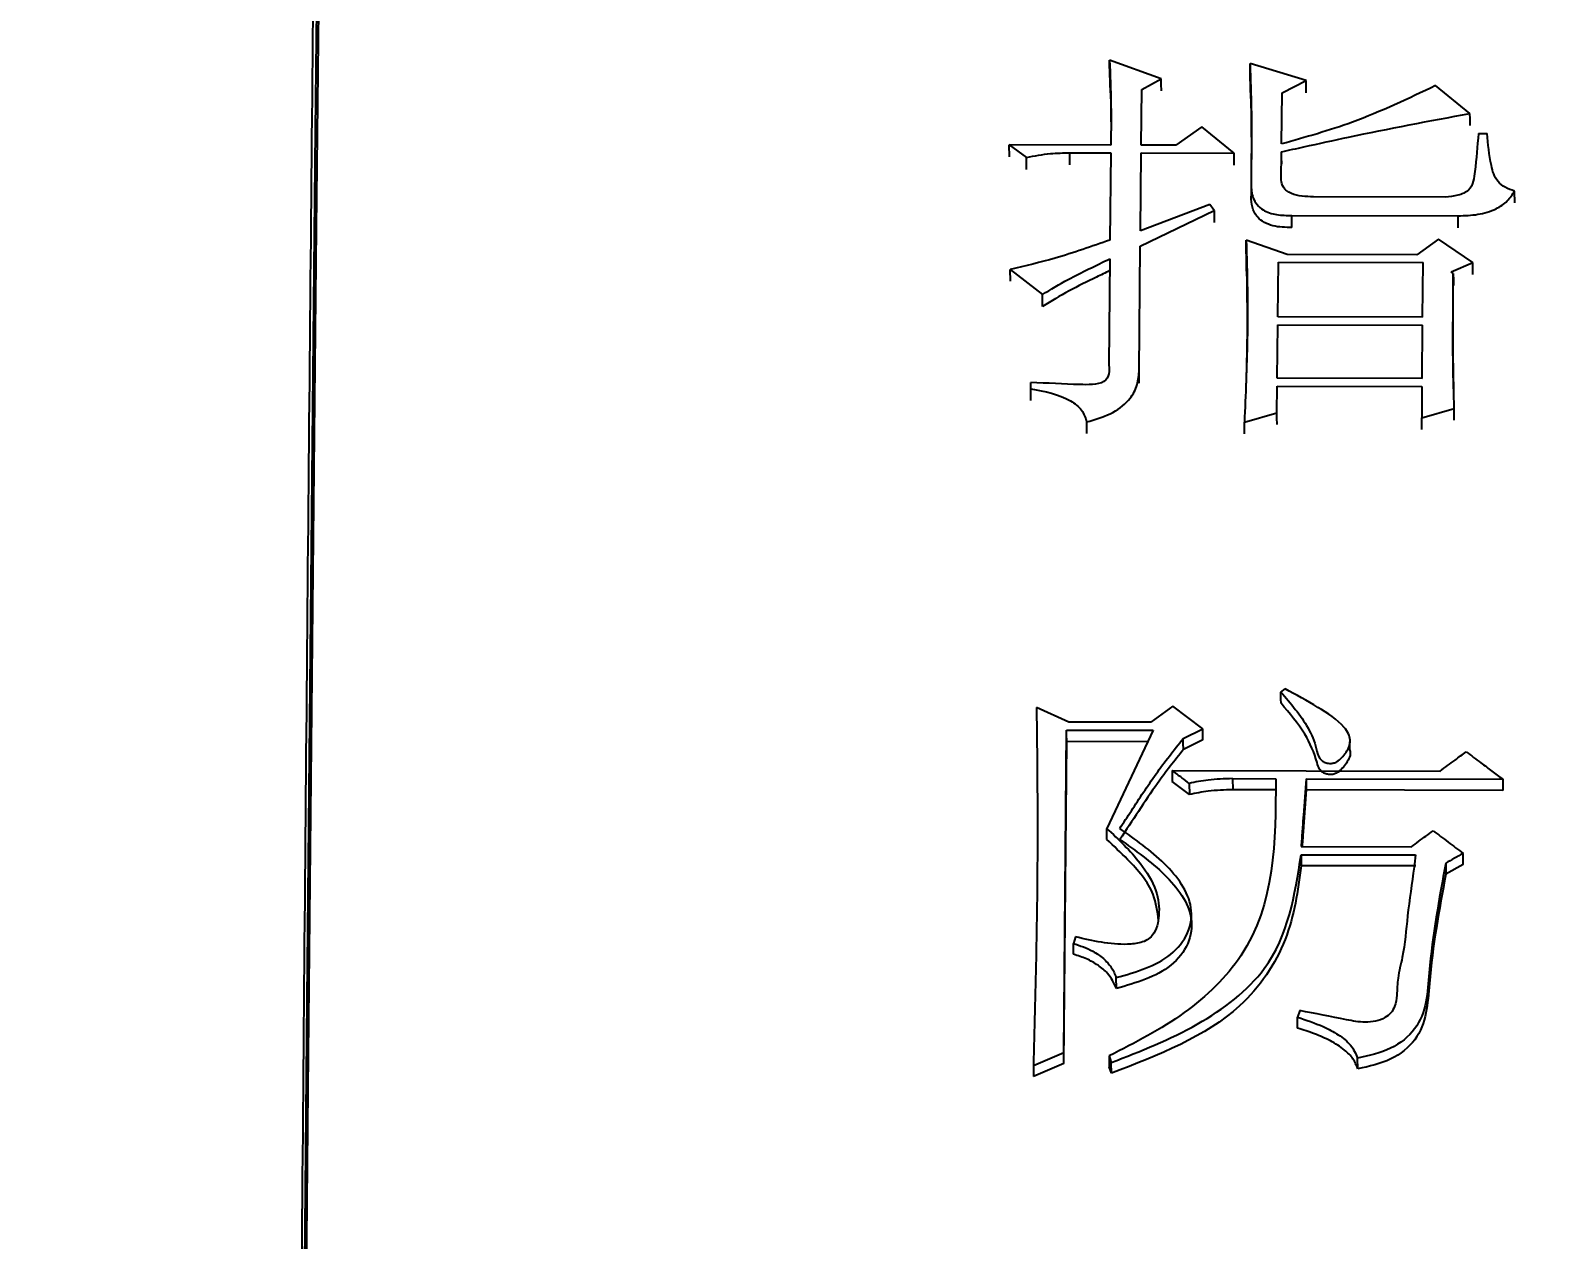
# Model space of a CAD drawing. Header units: millimetres. Extents: x 2312 to 3992, y 755 to 1943.
# Drawn here: x 2734.06 to 2740.86, y 1711.8 to 1717.25 of the extents above; entities that cross this region are included whole.
import ezdxf

# ---------------------------------------------------------------- set-up
doc = ezdxf.new("R2010")
doc.units = ezdxf.units.MM
doc.layers.add('标注', color=3, linetype='Continuous', lineweight=13)
doc.styles.add('SLDTEXTSTYLE1', font='txt.shx', dxfattribs={"width": 0.7, "bigfont": 'gbcbig.shx'})
doc.dimstyles.new('SLDDIMSTYLE12$0', dxfattribs={"dimtxt": 12, "dimasz": 10, "dimexe": 0, "dimexo": 0.0625, "dimgap": 0.875, "dimtad": 1, "dimdec": 1, "dimlfac": 1.8, "dimrnd": 1e-09, "dimzin": 12, "dimdsep": 46, "dimtxsty": 'SLDTEXTSTYLE1', "dimcen": 0.09, "dimdle": 8.16, "dimclrd": 3, "dimclre": 3, "dimadec": 0, "dimazin": 3, "dimtfac": 1, "dimtdec": 1, "dimtofl": 0, "dimtmove": 0, "dimatfit": 3, "dimfxl": 0, "dimfrac": 2, "dimtolj": 1, "dimlwd": 5, "dimlwe": 5, "dimarcsym": 0})

# ---------------------------------------------------------------- blocks, each defined once
blk = doc.blocks.new('*D45')
at = {"layer": 'Defpoints', "color": 0, "transparency": 16777216}
for p in [(2923.8087, 1855.6408), (2923.8087, 1839.6737), (2684.6011, 1694.1345)]:
    blk.add_point(p, dxfattribs=at)
at = {"layer": '标注', "color": 3, "lineweight": 5, "transparency": 16777216}
blk.add_line((2684.6011, 1694.197), (2684.6011, 1855.6408), dxfattribs=at)
at = {"layer": '标注', "color": 3, "linetype": 'Continuous', "lineweight": 5, "transparency": 16777216}
for p, q in [((2694.6011, 1855.6408), (2913.8087, 1855.6408)), ((2923.8087, 1839.7362), (2923.8087, 1855.6408))]:
    blk.add_line(p, q, dxfattribs=at)
at = {"layer": '标注', "color": 3, "transparency": 16777216}
for points in [[(2694.6011, 1857.3075), (2694.6011, 1853.9742), (2684.6011, 1855.6408)], [(2913.8087, 1857.3075), (2913.8087, 1853.9742), (2923.8087, 1855.6408)]]:
    blk.add_solid(points, dxfattribs=at)
at = {"layer": '标注', "color": 0, "transparency": 16777216, "insert": (2804.2049, 1867.9444), "char_height": 10, "attachment_point": 5, "style": 'SLDTEXTSTYLE1'}
blk.add_mtext('\\A1;{\\H2.28571x;290}', dxfattribs=at)

msp = doc.modelspace()

# ---------------------------------------------------------------- linework, layer by layer
at = {"color": 7, "linetype": 'Continuous', "lineweight": 25}
for p, q in [((2739.159, 1717.0285), (2738.9262, 1717.1124)), ((2738.9298, 1716.9646), (2738.9268, 1717.0575)), ((2739.8112, 1717.0201), (2739.5588, 1717.0971)), ((2739.0709, 1716.98), (2739.159, 1717.0285)), ((2739.5622, 1716.9395), (2739.5594, 1717.0423)), ((2739.7036, 1716.9647), (2739.8112, 1717.0201)), ((2740.5496, 1716.8723), (2740.3951, 1716.998)), ((2739.0685, 1716.729), (2739.0709, 1716.98)), ((2739.7013, 1716.7347), (2739.7036, 1716.9647)), ((2739.7042, 1716.9104), (2739.7036, 1716.9647)), ((2739.3419, 1716.8122), (2739.2242, 1716.7287)), ((2739.4868, 1716.6932), (2739.3419, 1716.8122)), ((2738.4746, 1716.7303), (2738.552, 1716.6743)), ((2738.9322, 1716.7293), (2738.4746, 1716.7303)), ((2738.4752, 1716.6763), (2738.4746, 1716.7303)), ((2739.2242, 1716.7287), (2739.0685, 1716.729)), ((2740.5877, 1716.7816), (2740.6266, 1716.7815)), ((2738.5526, 1716.6203), (2738.552, 1716.6743)), ((2738.7469, 1716.6948), (2738.9319, 1716.6944)), ((2738.7475, 1716.6406), (2738.7469, 1716.6948)), ((2738.9319, 1716.6944), (2738.9281, 1716.302)), ((2739.0648, 1716.3439), (2739.0682, 1716.6941)), ((2739.0682, 1716.6941), (2739.4868, 1716.6932)), ((2739.6998, 1716.5739), (2739.701, 1716.6997)), ((2739.5633, 1716.5531), (2739.5639, 1716.4991)), ((2740.7513, 1716.4688), (2740.7507, 1716.5226)), ((2739.3775, 1716.4625), (2739.0648, 1716.3439)), ((2739.3967, 1716.4344), (2739.3775, 1716.4625)), ((2740.4388, 1716.4952), (2739.8451, 1716.4965)), ((2739.0641, 1716.2736), (2739.3967, 1716.4344)), ((2739.7469, 1716.4126), (2740.4965, 1716.411)), ((2739.7475, 1716.3587), (2739.7469, 1716.4126)), ((2740.4971, 1716.3573), (2740.4965, 1716.411)), ((2739.0588, 1715.709), (2739.0641, 1716.2736)), ((2739.7258, 1716.237), (2739.5414, 1716.3007)), ((2740.4079, 1716.3058), (2740.3099, 1716.2358)), ((2740.5627, 1716.2), (2740.4079, 1716.3058)), ((2738.9273, 1716.2176), (2738.9228, 1715.7376)), ((2739.6842, 1715.9552), (2739.6865, 1716.2019)), ((2739.6865, 1716.2019), (2740.3388, 1716.2005)), ((2739.6871, 1716.1486), (2739.6865, 1716.2019)), ((2740.3099, 1716.2358), (2739.7258, 1716.237)), ((2740.3364, 1715.9538), (2740.3388, 1716.2005)), ((2740.4649, 1716.158), (2740.5627, 1716.2)), ((2738.4796, 1716.116), (2738.479, 1716.1694)), ((2738.479, 1716.1693), (2738.624, 1716.0563)), ((2740.4746, 1716.1509), (2740.4649, 1716.158)), ((2739.6816, 1715.6793), (2739.6838, 1715.9199)), ((2739.6838, 1715.9199), (2740.3361, 1715.9185)), ((2739.6844, 1715.8669), (2739.6838, 1715.9199)), ((2740.3364, 1715.9538), (2739.6842, 1715.9552)), ((2740.3338, 1715.6779), (2740.3361, 1715.9185)), ((2739.0594, 1715.6563), (2739.0588, 1715.709)), ((2738.5713, 1715.6321), (2738.5716, 1715.6604)), ((2738.5719, 1715.5794), (2738.5713, 1715.6321)), ((2739.6801, 1715.5232), (2739.6813, 1715.6438)), ((2739.6813, 1715.6438), (2740.3335, 1715.6424)), ((2739.6819, 1715.5911), (2739.6813, 1715.6438)), ((2740.3338, 1715.6779), (2739.6816, 1715.6793)), ((2740.3335, 1715.6424), (2740.3322, 1715.5005)), ((2739.5337, 1715.4809), (2739.6801, 1715.5232)), ((2740.3322, 1715.5005), (2740.4786, 1715.5428)), ((2740.3328, 1715.448), (2740.3322, 1715.5005)), ((2738.8237, 1715.43), (2738.8231, 1715.4824)), ((2739.5343, 1715.4284), (2739.5337, 1715.4809)), ((2739.6979, 1714.2652), (2739.7175, 1714.2796)), ((2739.2105, 1714.2013), (2739.1125, 1714.1291)), ((2739.3459, 1714.0997), (2739.2105, 1714.2013)), ((2738.7426, 1714.1299), (2738.5972, 1714.1953)), ((2738.7199, 1712.6402), (2738.7326, 1714.0938)), ((2738.7326, 1714.0938), (2739.122, 1714.0929)), ((2739.1125, 1714.1291), (2738.7426, 1714.1299)), ((2739.122, 1714.0929), (2738.9136, 1713.6506)), ((2739.2579, 1714.0564), (2739.3459, 1714.0997)), ((2738.7206, 1712.5916), (2738.7332, 1714.0432)), ((2738.7332, 1714.0432), (2739.0981, 1714.0424)), ((2739.3466, 1714.0491), (2739.2586, 1714.0059)), ((2740.0086, 1714.053), (2740.0085, 1714.0575)), ((2740.0091, 1714.0067), (2740.0087, 1714.0413)), ((2739.208, 1713.9116), (2740.4151, 1713.9089)), ((2739.286, 1713.803), (2739.2086, 1713.8612)), ((2739.4802, 1713.8747), (2739.6749, 1713.8743)), ((2739.4802, 1713.8747), (2739.4809, 1713.8244)), ((2739.8112, 1713.874), (2740.6971, 1713.872)), ((2739.8112, 1713.874), (2739.8119, 1713.8237)), ((2739.2853, 1713.8533), (2739.286, 1713.803)), ((2739.6756, 1713.824), (2739.4809, 1713.8244)), ((2740.6977, 1713.8217), (2739.8119, 1713.8237)), ((2738.9142, 1713.6006), (2738.9136, 1713.6506)), ((2739.7887, 1713.5321), (2740.3047, 1713.531)), ((2739.7887, 1713.5321), (2739.7894, 1713.4823)), ((2739.7891, 1713.5685), (2740.2856, 1713.5675)), ((2740.3053, 1713.4812), (2739.7894, 1713.4823)), ((2740.4407, 1713.4942), (2740.4413, 1713.4445)), ((2740.5196, 1713.488), (2740.4413, 1713.4445)), ((2739.2955, 1713.2163), (2739.2949, 1713.2658)), ((2738.7731, 1713.1617), (2738.7631, 1713.1324)), ((2738.7637, 1713.0831), (2738.7631, 1713.1324)), ((2738.9571, 1712.9289), (2738.9564, 1712.978)), ((2739.7827, 1712.8293), (2739.7727, 1712.7999)), ((2738.5831, 1712.5815), (2738.7199, 1712.6402)), ((2738.7206, 1712.5916), (2738.5838, 1712.533)), ((2738.9242, 1712.625), (2738.9337, 1712.5955)), ((2738.9344, 1712.547), (2738.9249, 1712.5764)), ((2738.9344, 1712.547), (2738.9337, 1712.5955)), ((2740.0443, 1712.5667), (2740.0437, 1712.6152))]:
    msp.add_line(p, q, dxfattribs=at)
at = {"color": 7, "linetype": 'Continuous', "lineweight": 25, "flags": 128}
for points in [[(2735.9592, 1743.3584), (2735.9101, 1743.1906), (2735.8604, 1742.6879), (2735.8105, 1741.8527), (2735.7605, 1740.6887), (2735.7108, 1739.2016), (2735.6615, 1737.3981), (2735.6129, 1735.2867), (2735.5651, 1732.8772), (2735.5185, 1730.1809), (2735.4732, 1727.2103), (2735.4295, 1723.9794), (2735.3875, 1720.5031), (2735.3475, 1716.7977), (2735.3096, 1712.8804), (2735.274, 1708.7695), (2735.2409, 1704.4842), (2735.2105, 1700.0444), (2735.1828, 1695.4709), (2735.158, 1690.785), (2735.1362, 1686.0085), (2735.1175, 1681.1636), (2735.1021, 1676.2731), (2735.0899, 1671.3597)], [(2735.9577, 1742.6576), (2735.909, 1742.4915), (2735.8599, 1741.9937), (2735.8104, 1741.1666), (2735.761, 1740.014), (2735.7117, 1738.5412), (2735.6629, 1736.7553), (2735.6147, 1734.6645), (2735.5675, 1732.2784), (2735.5213, 1729.6084), (2735.4765, 1726.6667), (2735.4332, 1723.4672), (2735.3916, 1720.0248), (2735.352, 1716.3554), (2735.3144, 1712.4762), (2735.2792, 1708.4054), (2735.2464, 1704.1618), (2735.2163, 1699.7652), (2735.1888, 1695.2362), (2735.1643, 1690.5959), (2735.1517, 1687.9313)], [(2738.9268, 1717.0579), (2738.9264, 1717.0882), (2738.9262, 1717.1124)], [(2739.5594, 1717.0426), (2739.5591, 1717.073), (2739.5588, 1717.0971)], [(2739.1596, 1716.9741), (2739.1593, 1717.0044), (2739.159, 1717.0285)], [(2739.8118, 1716.9657), (2739.8114, 1716.996), (2739.8112, 1717.0201)], [(2739.0715, 1716.9253), (2739.0712, 1716.9559), (2739.0709, 1716.98)], [(2740.5502, 1716.8181), (2740.5499, 1716.8484), (2740.5496, 1716.8723)], [(2739.0687, 1716.6401), (2739.0684, 1716.6702), (2739.0682, 1716.6941)], [(2739.4874, 1716.6392), (2739.487, 1716.6693), (2739.4868, 1716.6932)], [(2739.7016, 1716.6457), (2739.7013, 1716.6759), (2739.701, 1716.6997)], [(2739.3967, 1716.4344), (2739.397, 1716.4042), (2739.3973, 1716.3805)], [(2739.0647, 1716.2202), (2739.0644, 1716.25), (2739.0641, 1716.2736)], [(2739.542, 1716.2472), (2739.5417, 1716.2771), (2739.5414, 1716.3007)], [(2740.5633, 1716.1467), (2740.5629, 1716.1765), (2740.5627, 1716.2)], [(2740.4746, 1716.1509), (2740.4749, 1716.121), (2740.4752, 1716.0977)], [(2738.6246, 1716.003), (2738.6242, 1716.0328), (2738.624, 1716.0563)], [(2739.6807, 1715.4707), (2739.6804, 1715.5), (2739.6801, 1715.5232)], [(2740.4792, 1715.4903), (2740.4789, 1715.5196), (2740.4786, 1715.5428)], [(2739.6985, 1714.2144), (2739.6983, 1714.2322), (2739.6981, 1714.2487), (2739.6979, 1714.2652)], [(2738.7332, 1714.0432), (2738.7328, 1714.0715), (2738.7326, 1714.0938)], [(2739.3466, 1714.0491), (2739.3462, 1714.0774), (2739.3459, 1714.0997)], [(2739.2586, 1714.0059), (2739.2582, 1714.0342), (2739.2579, 1714.0564)], [(2739.208, 1713.9116), (2739.2083, 1713.8834), (2739.2086, 1713.8612)], [(2740.6971, 1713.872), (2740.6975, 1713.8439), (2740.6977, 1713.8217)], [(2740.5196, 1713.488), (2740.5192, 1713.5159), (2740.5189, 1713.5378)], [(2739.7733, 1712.7511), (2739.7731, 1712.7711), (2739.7729, 1712.7855), (2739.7727, 1712.7999)], [(2738.7206, 1712.5916), (2738.7202, 1712.6188), (2738.7199, 1712.6402)], [(2738.5831, 1712.5815), (2738.5835, 1712.5543), (2738.5838, 1712.533)], [(2738.9242, 1712.625), (2738.9245, 1712.6054), (2738.9247, 1712.5909), (2738.9249, 1712.5764)]]:
    msp.add_lwpolyline(points, dxfattribs=at)
at = {"color": 7, "linetype": 'Continuous', "lineweight": 25}
for points, knots in [([(2735.1493, 1687.9335), (2735.1511, 1688.3922), (2735.1597, 1690.6873), (2735.1777, 1694.7772), (2735.2061, 1700.0961), (2735.2418, 1705.7681), (2735.2862, 1711.6765), (2735.3403, 1717.6497), (2735.3996, 1723.1251), (2735.4636, 1728.0128), (2735.5313, 1732.2733), (2735.5957, 1735.5399), (2735.6552, 1737.9563), (2735.7092, 1739.7047), (2735.7614, 1740.9762), (2735.8114, 1741.8335), (2735.843, 1742.0854), (2735.8588, 1742.2114)], [0, 0, 0, 0, 0.015982, 0.079971, 0.143956, 0.207938, 0.29112, 0.374568, 0.45775, 0.540927, 0.624368, 0.707543, 0.76895, 0.830357, 0.891763, 0.945879, 1, 1, 1, 1]), ([(2738.9262, 1717.1124), (2738.9289, 1717.0459), (2738.9328, 1716.949), (2738.9329, 1716.8211), (2738.9324, 1716.7599), (2738.9322, 1716.7293)], [0, 0, 0, 0, 0.521809, 0.760895, 1, 1, 1, 1]), ([(2739.5588, 1717.0971), (2739.5618, 1717.0067), (2739.5662, 1716.8712), (2739.5652, 1716.6897), (2739.5639, 1716.5987), (2739.5633, 1716.5531)], [0, 0, 0, 0, 0.499854, 0.749917, 1, 1, 1, 1]), ([(2740.3951, 1716.998), (2740.2723, 1716.9392), (2740.0514, 1716.8336), (2739.8089, 1716.7651), (2739.7013, 1716.7347)], [0, 0, 0, 0, 0.556398, 1, 1, 1, 1]), ([(2738.9303, 1716.9645), (2738.9303, 1716.9646), (2738.9302, 1716.965), (2738.9309, 1716.9427), (2738.9323, 1716.8842), (2738.9327, 1716.8228), (2738.9327, 1716.8028), (2738.9326, 1716.7915)], [0, 0, 0, 0, 0.034029, 0.064663, 0.52448, 0.730734, 1, 1, 1, 1]), ([(2739.5618, 1716.9609), (2739.5618, 1716.9609), (2739.5618, 1716.9609), (2739.5626, 1716.9203), (2739.5657, 1716.7766), (2739.5647, 1716.6735), (2739.5641, 1716.6147)], [0, 0, 0, 0, 0.003972, 0.023919, 0.444297, 1, 1, 1, 1]), ([(2739.701, 1716.6997), (2739.7346, 1716.707), (2739.8353, 1716.729), (2740.1165, 1716.7916), (2740.3669, 1716.8383), (2740.5496, 1716.8723)], [0, 0, 0, 0, 0.119157, 0.35747, 1, 1, 1, 1]), ([(2740.5877, 1716.7816), (2740.5833, 1716.7246), (2740.5778, 1716.6527), (2740.5665, 1716.5674), (2740.5487, 1716.5225), (2740.4949, 1716.5004), (2740.4577, 1716.497), (2740.4388, 1716.4952)], [0, 0, 0, 0, 0.489071, 0.616077, 0.742675, 0.869154, 1, 1, 1, 1]), ([(2740.7507, 1716.5226), (2740.7361, 1716.5276), (2740.7073, 1716.5374), (2740.662, 1716.5743), (2740.6381, 1716.6611), (2740.6312, 1716.7338), (2740.6266, 1716.7815)], [0, 0, 0, 0, 0.128343, 0.252808, 0.509044, 1, 1, 1, 1]), ([(2738.552, 1716.6743), (2738.5878, 1716.6811), (2738.652, 1716.6934), (2738.7178, 1716.6944), (2738.7469, 1716.6948)], [0, 0, 0, 0, 0.558776, 1, 1, 1, 1]), ([(2739.5633, 1716.5531), (2739.5644, 1716.5321), (2739.5667, 1716.4896), (2739.6096, 1716.4351), (2739.679, 1716.413), (2739.7241, 1716.4127), (2739.7469, 1716.4126)], [0, 0, 0, 0, 0.267162, 0.539705, 0.767176, 1, 1, 1, 1]), ([(2739.8451, 1716.4965), (2739.8099, 1716.4977), (2739.7659, 1716.4993), (2739.7234, 1716.5225), (2739.7033, 1716.543), (2739.7012, 1716.5618), (2739.6998, 1716.5739)], [0, 0, 0, 0, 0.51743, 0.648617, 0.775842, 1, 1, 1, 1]), ([(2740.4965, 1716.411), (2740.5263, 1716.412), (2740.5853, 1716.414), (2740.6632, 1716.437), (2740.7205, 1716.4757), (2740.7408, 1716.5071), (2740.7507, 1716.5226)], [0, 0, 0, 0, 0.289328, 0.57376, 0.790215, 1, 1, 1, 1]), ([(2739.7475, 1716.3587), (2739.7182, 1716.3589), (2739.661, 1716.3593), (2739.5919, 1716.3966), (2739.5663, 1716.4497), (2739.5647, 1716.4827), (2739.5639, 1716.4991)], [0, 0, 0, 0, 0.2958737, 0.5777635, 0.790121, 1, 1, 1, 1]), ([(2738.9281, 1716.302), (2738.8463, 1716.2731), (2738.6999, 1716.2215), (2738.5467, 1716.1853), (2738.479, 1716.1694)], [0, 0, 0, 0, 0.558796, 1, 1, 1, 1]), ([(2739.5414, 1716.3007), (2739.5438, 1716.2263), (2739.5485, 1716.0777), (2739.5478, 1715.8664), (2739.5416, 1715.6675), (2739.5363, 1715.5431), (2739.5337, 1715.4809)], [0, 0, 0, 0, 0.27342, 0.546866, 0.773418, 1, 1, 1, 1]), ([(2739.5442, 1716.1433), (2739.5441, 1716.148), (2739.5439, 1716.1573), (2739.5436, 1716.1712), (2739.5434, 1716.1852), (2739.543, 1716.2025), (2739.5425, 1716.2231), (2739.5422, 1716.239), (2739.542, 1716.247)], [0, 0, 0, 0, 0.134472, 0.268944, 0.403416, 0.537888, 0.768944, 1, 1, 1, 1]), ([(2738.624, 1716.0563), (2738.662, 1716.0795), (2738.7294, 1716.1205), (2738.8329, 1716.1715), (2738.8958, 1716.2023), (2738.9273, 1716.2176)], [0, 0, 0, 0, 0.392546, 0.696215, 1, 1, 1, 1]), ([(2739.5432, 1716.1825), (2739.5432, 1716.1825), (2739.5432, 1716.1825), (2739.5432, 1716.1808), (2739.5443, 1716.1043), (2739.5477, 1715.8881), (2739.5426, 1715.7192), (2739.54, 1715.6336)], [0, 0, 0, 0, 0.0008452, 0.0022658, 0.0193048, 0.5027332, 1, 1, 1, 1]), ([(2738.9279, 1716.1641), (2738.9078, 1716.1543), (2738.8459, 1716.1243), (2738.7419, 1716.074), (2738.6637, 1716.0267), (2738.6246, 1716.003)], [0, 0, 0, 0, 0.1939374, 0.5962928, 1, 1, 1, 1]), ([(2740.4786, 1715.5428), (2740.4766, 1715.609), (2740.4724, 1715.7439), (2740.4732, 1715.9466), (2740.4741, 1716.0828), (2740.4746, 1716.1509)], [0, 0, 0, 0, 0.325907, 0.662939, 1, 1, 1, 1]), ([(2740.4771, 1715.5982), (2740.4771, 1715.5983), (2740.4772, 1715.5987), (2740.4767, 1715.6385), (2740.4746, 1715.7289), (2740.474, 1715.8131), (2740.4738, 1715.8698), (2740.474, 1715.9099), (2740.4741, 1715.9358)], [0, 0, 0, 0, 0.008691, 0.020118, 0.464383, 0.62997, 0.761107, 1, 1, 1, 1]), ([(2738.9229, 1715.7376), (2738.9242, 1715.7249), (2738.927, 1715.6993), (2738.9046, 1715.6578), (2738.8469, 1715.6492), (2738.7383, 1715.6519), (2738.6453, 1715.6567), (2738.5716, 1715.6604)], [0, 0, 0, 0, 0.110762, 0.22344, 0.349922, 0.485247, 1, 1, 1, 1]), ([(2738.8231, 1715.4824), (2738.8596, 1715.4929), (2738.9314, 1715.5134), (2739.0115, 1715.5713), (2739.0532, 1715.6409), (2739.0569, 1715.6864), (2739.0588, 1715.709)], [0, 0, 0, 0, 0.292618, 0.574744, 0.788936, 1, 1, 1, 1]), ([(2738.5713, 1715.6321), (2738.6345, 1715.6199), (2738.7215, 1715.6032), (2738.805, 1715.5385), (2738.8171, 1715.5009), (2738.8231, 1715.4824)], [0, 0, 0, 0, 0.57428, 0.791181, 1, 1, 1, 1]), ([(2739.6979, 1714.2652), (2739.72, 1714.2394), (2739.7868, 1714.1613), (2739.8508, 1714.0613), (2739.8639, 1713.9737), (2739.8847, 1713.9532), (2739.9016, 1713.9453), (2739.9197, 1713.9424), (2739.9367, 1713.9447), (2739.9547, 1713.9532), (2739.9803, 1713.9773), (2740.0052, 1714.0095), (2740.0121, 1714.0484), (2740.0031, 1714.0785), (2739.9631, 1714.1352), (2739.8603, 1714.2006), (2739.7667, 1714.2524), (2739.7175, 1714.2797)], [0, 0, 0, 0, 0.11061, 0.333674, 0.388222, 0.40634, 0.424432, 0.443271, 0.458128, 0.47296, 0.501623, 0.56832, 0.601909, 0.635256, 0.674016, 0.828382, 1, 1, 1, 1]), ([(2740.0073, 1714.0065), (2740.009, 1713.9998), (2740.0131, 1713.9834), (2739.9973, 1713.9491), (2739.9755, 1713.9194), (2739.9493, 1713.8993), (2739.9326, 1713.8931), (2739.916, 1713.8924), (2739.8993, 1713.896), (2739.8835, 1713.9041), (2739.8676, 1713.921), (2739.8525, 1713.982), (2739.8076, 1714.0871), (2739.7371, 1714.1694), (2739.6985, 1714.2144)], [0, 0, 0, 0, 0.037888, 0.093905, 0.200021, 0.233819, 0.259124, 0.284492, 0.30993, 0.339394, 0.370102, 0.428696, 0.687359, 1, 1, 1, 1]), ([(2738.5972, 1714.1953), (2738.5995, 1713.9789), (2738.6036, 1713.6037), (2738.5957, 1713.0651), (2738.5873, 1712.7427), (2738.5831, 1712.5815)], [0, 0, 0, 0, 0.405511, 0.702727, 1, 1, 1, 1]), ([(2738.972, 1713.6504), (2738.9895, 1713.6768), (2739.0438, 1713.7588), (2739.1328, 1713.8973), (2739.2162, 1714.0034), (2739.2579, 1714.0564)], [0, 0, 0, 0, 0.191825, 0.595548, 1, 1, 1, 1]), ([(2739.2586, 1714.0059), (2739.2187, 1713.9556), (2739.147, 1713.865), (2739.0568, 1713.7273), (2739.0007, 1713.6427), (2738.9727, 1713.6004)], [0, 0, 0, 0, 0.3845261, 0.6922469, 1, 1, 1, 1]), ([(2740.4151, 1713.9089), (2740.4263, 1713.9172), (2740.4488, 1713.9338), (2740.488, 1713.9627), (2740.516, 1713.9834), (2740.5327, 1713.9957)], [0, 0, 0, 0, 0.28642, 0.57284, 1, 1, 1, 1]), ([(2740.5327, 1713.9957), (2740.5549, 1713.9791), (2740.5933, 1713.9501), (2740.6481, 1713.9089), (2740.6808, 1713.8843), (2740.6971, 1713.872)], [0, 0, 0, 0, 0.404353, 0.702176, 1, 1, 1, 1]), ([(2739.6749, 1713.8743), (2739.6739, 1713.5922), (2739.6725, 1713.1947), (2739.2715, 1712.8029), (2739.0412, 1712.685), (2738.9242, 1712.625)], [0, 0, 0, 0, 0.546029, 0.769263, 1, 1, 1, 1]), ([(2739.2853, 1713.8533), (2739.2743, 1713.8617), (2739.2558, 1713.8755), (2739.23, 1713.895), (2739.2153, 1713.906), (2739.208, 1713.9116)], [0, 0, 0, 0, 0.429625, 0.714812, 1, 1, 1, 1]), ([(2739.4802, 1713.8747), (2739.4432, 1713.8739), (2739.3773, 1713.8725), (2739.3134, 1713.8592), (2739.2853, 1713.8533)], [0, 0, 0, 0, 0.5611396, 1, 1, 1, 1]), ([(2739.8112, 1713.874), (2739.8073, 1713.8195), (2739.8016, 1713.7415), (2739.7942, 1713.6396), (2739.7908, 1713.5922), (2739.7891, 1713.5685)], [0, 0, 0, 0, 0.535269, 0.767634, 1, 1, 1, 1]), ([(2739.4809, 1713.8244), (2739.4439, 1713.8236), (2739.378, 1713.8222), (2739.314, 1713.8089), (2739.286, 1713.803)], [0, 0, 0, 0, 0.561154, 1, 1, 1, 1]), ([(2739.8119, 1713.8237), (2739.8079, 1713.7687), (2739.8022, 1713.6904), (2739.796, 1713.6053), (2739.7938, 1713.5753), (2739.7933, 1713.5685)], [0, 0, 0, 0, 0.647018, 0.921081, 1, 1, 1, 1]), ([(2738.9136, 1713.6506), (2738.9666, 1713.6004), (2739.056, 1713.5158), (2739.1414, 1713.3803), (2739.1526, 1713.2794), (2739.1424, 1713.2112), (2739.1258, 1713.172), (2739.097, 1713.1471), (2739.0585, 1713.1321), (2738.9474, 1713.1209), (2738.8504, 1713.1436), (2738.7731, 1713.1617)], [0, 0, 0, 0, 0.23714, 0.400338, 0.532608, 0.587589, 0.643045, 0.67499, 0.706806, 0.766264, 1, 1, 1, 1]), ([(2739.1469, 1713.2363), (2739.1418, 1713.2757), (2739.1287, 1713.3775), (2739.0257, 1713.4956), (2738.9456, 1713.5711), (2738.9142, 1713.6006)], [0, 0, 0, 0, 0.278125, 0.717787, 1, 1, 1, 1]), ([(2738.9564, 1712.978), (2739.0459, 1713.004), (2739.1808, 1713.0433), (2739.2882, 1713.1765), (2739.3076, 1713.3328), (2739.1789, 1713.5038), (2739.042, 1713.6009), (2738.972, 1713.6504)], [0, 0, 0, 0, 0.250822, 0.378288, 0.502275, 0.745754, 1, 1, 1, 1]), ([(2738.9727, 1713.6004), (2739.0426, 1713.5509), (2739.1795, 1713.4541), (2739.3083, 1713.2833), (2739.2888, 1713.1271), (2739.1814, 1712.9941), (2739.0465, 1712.9549), (2738.9571, 1712.9289)], [0, 0, 0, 0, 0.254284, 0.49769, 0.621606, 0.74905, 1, 1, 1, 1]), ([(2740.2856, 1713.5675), (2740.2968, 1713.5758), (2740.3187, 1713.5921), (2740.3514, 1713.6163), (2740.3728, 1713.6322), (2740.3835, 1713.6401)], [0, 0, 0, 0, 0.343704, 0.671851, 1, 1, 1, 1]), ([(2740.3835, 1713.6401), (2740.4061, 1713.6231), (2740.4512, 1713.589), (2740.4964, 1713.5549), (2740.5189, 1713.5378)], [0, 0, 0, 0, 0.5, 1, 1, 1, 1]), ([(2738.9337, 1712.5955), (2739.0661, 1712.6471), (2739.3265, 1712.7486), (2739.714, 1713.0461), (2739.7607, 1713.3497), (2739.7887, 1713.5321)], [0, 0, 0, 0, 0.292537, 0.575037, 1, 1, 1, 1]), ([(2740.3047, 1713.531), (2740.3025, 1713.5127), (2740.2916, 1713.421), (2740.2668, 1713.2676), (2740.2552, 1713.0996), (2740.2225, 1712.9821), (2740.2218, 1712.9074), (2740.2148, 1712.8537), (2740.1955, 1712.8182), (2740.1654, 1712.7949), (2740.1251, 1712.7801), (2740.0651, 1712.7742), (2739.9507, 1712.7972), (2739.8528, 1712.8159), (2739.7827, 1712.8294)], [0, 0, 0, 0, 0.051336, 0.256637, 0.430421, 0.517324, 0.588777, 0.636902, 0.665483, 0.694221, 0.729636, 0.765754, 0.832358, 1, 1, 1, 1]), ([(2740.5189, 1713.5378), (2740.5059, 1713.5306), (2740.4798, 1713.516), (2740.4537, 1713.5015), (2740.4407, 1713.4942)], [0, 0, 0, 0, 0.5, 1, 1, 1, 1]), ([(2739.7894, 1713.4823), (2739.7742, 1713.3699), (2739.7435, 1713.1437), (2739.4876, 1712.7611), (2739.1468, 1712.6292), (2738.9344, 1712.547)], [0, 0, 0, 0, 0.270761, 0.545299, 1, 1, 1, 1]), ([(2740.4407, 1713.4942), (2740.4108, 1713.333), (2740.3654, 1713.0884), (2740.353, 1712.7757), (2740.1952, 1712.6486), (2740.0951, 1712.6265), (2740.0437, 1712.6152)], [0, 0, 0, 0, 0.491714, 0.746407, 0.869814, 1, 1, 1, 1]), ([(2740.4413, 1713.4445), (2740.4114, 1713.2835), (2740.3661, 1713.0392), (2740.3536, 1712.7268), (2740.1958, 1712.6), (2740.0957, 1712.578), (2740.0443, 1712.5667)], [0, 0, 0, 0, 0.491589, 0.746228, 0.86969, 1, 1, 1, 1]), ([(2738.7631, 1713.1324), (2738.7934, 1713.1221), (2738.8429, 1713.1053), (2738.8994, 1713.0657), (2738.9365, 1713.025), (2738.9498, 1712.9936), (2738.9564, 1712.978)], [0, 0, 0, 0, 0.350403, 0.572048, 0.788227, 1, 1, 1, 1]), ([(2738.9571, 1712.9289), (2738.9457, 1712.9529), (2738.9268, 1712.9929), (2738.8749, 1713.0353), (2738.8229, 1713.0645), (2738.7836, 1713.0769), (2738.7637, 1713.0831)], [0, 0, 0, 0, 0.32794, 0.547132, 0.771558, 1, 1, 1, 1]), ([(2739.7727, 1712.7999), (2739.8121, 1712.7869), (2739.8767, 1712.7655), (2739.957, 1712.7225), (2740.0166, 1712.6768), (2740.0348, 1712.6355), (2740.0437, 1712.6152)], [0, 0, 0, 0, 0.349628, 0.572485, 0.789937, 1, 1, 1, 1]), ([(2740.0443, 1712.5667), (2740.0381, 1712.5824), (2740.0254, 1712.6143), (2739.9812, 1712.6573), (2739.9219, 1712.6946), (2739.8496, 1712.7261), (2739.7988, 1712.7427), (2739.7733, 1712.7511)], [0, 0, 0, 0, 0.161828, 0.328118, 0.548798, 0.773386, 1, 1, 1, 1])]:
    msp.add_open_spline(points, degree=3, knots=knots, dxfattribs=at)

# ---------------------------------------------------------------- dimensions: what is measured, and where the dimension line sits
at = {"layer": '标注'}
dim = msp.add_linear_dim(base=(2923.8087, 1855.6408), p1=(2684.6011, 1694.1345), p2=(2923.8087, 1839.6737), text='{\\H2.28571x;290}', dimstyle='SLDDIMSTYLE12$0', override={"dimtxt": 10, "dimtdec": 3, "dimtzin": 0}, dxfattribs=at)
dim.commit()
dim.dimension.update_dxf_attribs({"geometry": '*D45', "text_midpoint": (2804.2049, 1855.6408), "dimtype": 160})

doc.saveas('drawing.dxf')
